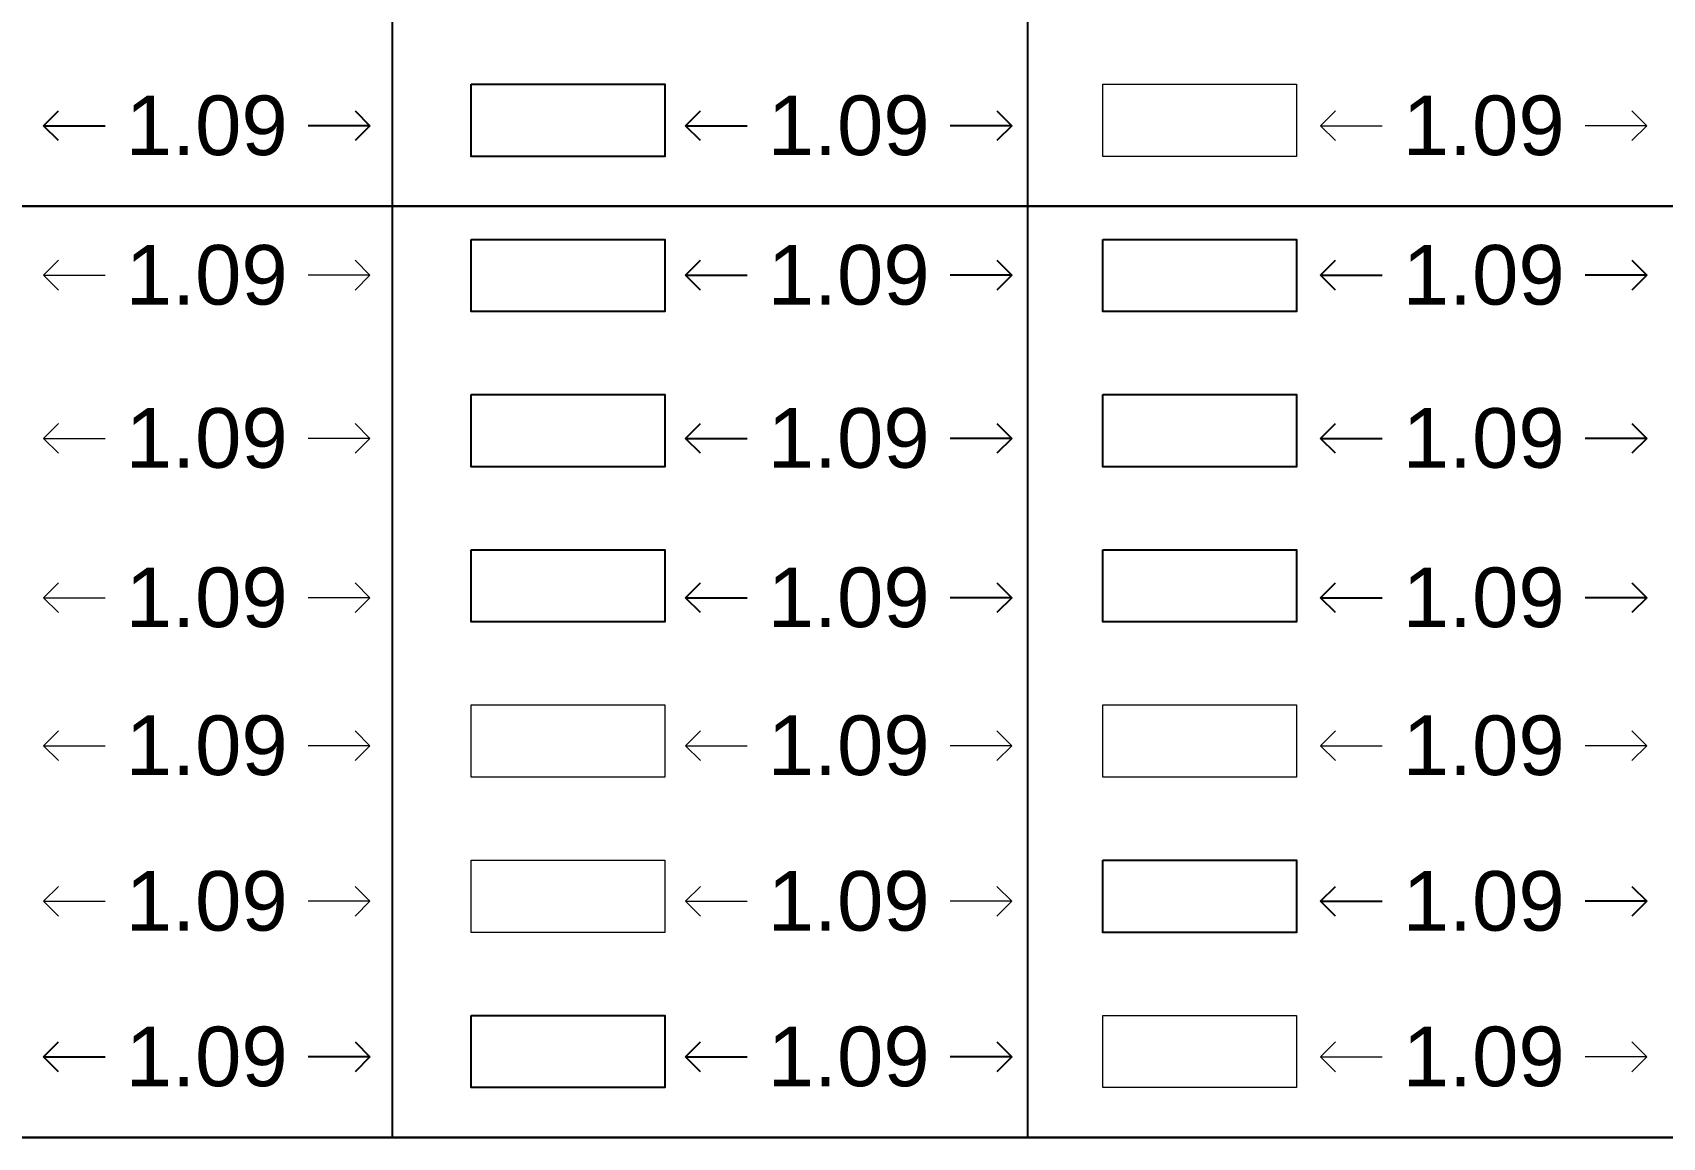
# Model space of a CAD drawing. Header units: metres. Extents: x -9481 to -9285, y 28740 to 57552.
# Drawn here: x -9452.65 to -9447.18, y 28762.92 to 28766.63 of the extents above; entities that cross this region are included whole.
import ezdxf

# ---------------------------------------------------------------- set-up
doc = ezdxf.new("R2010")
doc.units = ezdxf.units.M
doc.header["$PDMODE"] = 34
doc.header["$PDSIZE"] = -15
for name, color, linetype, lineweight in [('BLK_1_FLR_2_REGULAR_ROOM_1', 7, 'Continuous', 0), ('BLK_1_FLR_2_REGULAR_ROOM_2', 7, 'Continuous', 0), ('BLK_1_FLR_2_REGULAR_ROOM_3', 7, 'Continuous', 0), ('BLK_1_FLR_2_REGULAR_ROOM_4', 7, 'Continuous', 0), ('BLK_1_FLR_2_REGULAR_ROOM_5', 7, 'Continuous', 0), ('BLK_1_FLR_3_REGULAR_ROOM', 7, 'Continuous', 0), ('BLK_1_FLR_3_REGULAR_ROOM_5', 7, 'Continuous', 0), ('BLK_1_FLR_4_REGULAR_ROOM_4', 7, 'Continuous', 0), ('BLK_1_FLR_4_REGULAR_ROOM_6', 7, 'Continuous', 0), ('PLAN', 7, 'Continuous', 40)]:
    doc.layers.add(name, color=color, linetype=linetype, lineweight=lineweight)
for name, color, linetype, plot in [('BLK_1_FLR_2_REGULAR_ROOM_6', 7, 'Continuous', False), ('BLK_1_FLR_3_REGULAR_ROOM_2', 7, 'Continuous', False), ('BLK_1_FLR_3_REGULAR_ROOM_3', 7, 'Continuous', False), ('BLK_1_FLR_3_REGULAR_ROOM_6', 7, 'Continuous', False), ('BLK_1_FLR_4_REGULAR_ROOM_1', 7, 'Continuous', False), ('BLK_1_FLR_4_REGULAR_ROOM_2', 7, 'Continuous', False), ('BLK_1_FLR_4_REGULAR_ROOM_3', 7, 'Continuous', False), ('BLK_1_FLR_4_REGULAR_ROOM_5', 7, 'Continuous', False)]:
    doc.layers.add(name, color=color, linetype=linetype, plot=plot)
doc.layers.add('BLK_1_FLR_3_REGULAR_ROOM_1', color=7, linetype='Continuous')
doc.styles.add('Arial', font='arial.ttf', dxfattribs={"height": 0.2})
doc.styles.add('style2', font='arial.ttf', dxfattribs={"height": 0.3})
doc.dimstyles.new('INT DIM', dxfattribs={"dimtxt": 0.3, "dimasz": 0.1, "dimexe": 0.18, "dimexo": 0.0625, "dimgap": 0.09, "dimtad": 0, "dimzin": 0, "dimdsep": 46, "dimtxsty": 'style2', "dimblk": 'OPEN90', "dimcen": 0.09, "dimse1": 1, "dimse2": 1, "dimclrd": 250, "dimclrt": 256, "dimadec": 0, "dimazin": 0, "dimtfac": 1, "dimtofl": 0, "dimtmove": 0, "dimatfit": 3, "dimfxl": 0.18, "dimtolj": 1, "dimtzin": 0, "dimlwd": -1, "dimarcsym": 0})

# ---------------------------------------------------------------- blocks, each defined once
blk = doc.blocks.new('_Open90')
at = {"layer": 'PLAN', "color": 0, "lineweight": -2}
for p, q in [((0, 0), (-1, 0)), ((-0.5, 0.5), (0, 0)), ((0, 0), (-0.5, -0.5))]:
    blk.add_line(p, q, dxfattribs=at)
blk = doc.blocks.new('*D85')
at = {"layer": 'BLK_1_FLR_2_REGULAR_ROOM_6', "color": 250, "transparency": 16777216}
for p, q in [((-9452.5093, 28766.3191), (-9452.4024, 28766.3191)), ((-9451.6143, 28766.3191), (-9451.7213, 28766.3191))]:
    blk.add_line(p, q, dxfattribs=at)
at = {"layer": 'Defpoints', "color": 0, "transparency": 16777216}
for p in [(-9452.6093, 28766.4391), (-9451.5143, 28766.4391), (-9451.5143, 28766.3191)]:
    blk.add_point(p, dxfattribs=at)
at = {"layer": 'BLK_1_FLR_2_REGULAR_ROOM_6', "color": 250, "transparency": 16777216, "xscale": 0.1, "yscale": 0.1, "zscale": 0.1, "rotation": 180}
blk.add_blockref('_Open90', (-9452.6093, 28766.3191), dxfattribs=at)
at = {"layer": 'BLK_1_FLR_2_REGULAR_ROOM_6', "color": 250, "transparency": 16777216, "xscale": 0.1, "yscale": 0.1, "zscale": 0.1}
blk.add_blockref('_Open90', (-9451.5143, 28766.3191), dxfattribs=at)
at = {"layer": 'BLK_1_FLR_2_REGULAR_ROOM_6', "transparency": 16777216, "insert": (-9452.0618, 28766.3191), "char_height": 0.2, "attachment_point": 5, "style": 'Arial', "bg_fill": 3, "box_fill_scale": 1.1, "bg_fill_color": 256, "bg_fill_true_color": 13158600, "bg_fill_transparency": 0}
blk.add_mtext('\\A1;1.09', dxfattribs=at)
blk = doc.blocks.new('*D86')
at = {"layer": 'BLK_1_FLR_3_REGULAR_ROOM_6', "color": 250, "transparency": 16777216}
for p, q in [((-9450.3558, 28766.3191), (-9450.2489, 28766.3191)), ((-9449.4608, 28766.3191), (-9449.5678, 28766.3191))]:
    blk.add_line(p, q, dxfattribs=at)
at = {"layer": 'Defpoints', "color": 0, "transparency": 16777216}
for p in [(-9450.4558, 28766.4391), (-9449.3608, 28766.4391), (-9449.3608, 28766.3191)]:
    blk.add_point(p, dxfattribs=at)
at = {"layer": 'BLK_1_FLR_3_REGULAR_ROOM_6', "color": 250, "transparency": 16777216, "xscale": 0.1, "yscale": 0.1, "zscale": 0.1, "rotation": 180}
blk.add_blockref('_Open90', (-9450.4558, 28766.3191), dxfattribs=at)
at = {"layer": 'BLK_1_FLR_3_REGULAR_ROOM_6', "color": 250, "transparency": 16777216, "xscale": 0.1, "yscale": 0.1, "zscale": 0.1}
blk.add_blockref('_Open90', (-9449.3608, 28766.3191), dxfattribs=at)
at = {"layer": 'BLK_1_FLR_3_REGULAR_ROOM_6', "transparency": 16777216, "insert": (-9449.9083, 28766.3191), "char_height": 0.2, "attachment_point": 5, "style": 'Arial', "bg_fill": 3, "box_fill_scale": 1.1, "bg_fill_color": 256, "bg_fill_true_color": 13158600, "bg_fill_transparency": 0}
blk.add_mtext('\\A1;1.09', dxfattribs=at)
blk = doc.blocks.new('*D87')
at = {"layer": 'BLK_1_FLR_4_REGULAR_ROOM_6', "color": 250, "transparency": 16777216}
for p, q in [((-9448.2254, 28766.3191), (-9448.1184, 28766.3191)), ((-9447.3304, 28766.3191), (-9447.4373, 28766.3191))]:
    blk.add_line(p, q, dxfattribs=at)
at = {"layer": 'Defpoints', "color": 0, "transparency": 16777216}
for p in [(-9448.3254, 28766.4391), (-9447.2304, 28766.4391), (-9447.2304, 28766.3191)]:
    blk.add_point(p, dxfattribs=at)
at = {"layer": 'BLK_1_FLR_4_REGULAR_ROOM_6', "color": 250, "transparency": 16777216, "xscale": 0.1, "yscale": 0.1, "zscale": 0.1, "rotation": 180}
blk.add_blockref('_Open90', (-9448.3254, 28766.3191), dxfattribs=at)
at = {"layer": 'BLK_1_FLR_4_REGULAR_ROOM_6', "color": 250, "transparency": 16777216, "xscale": 0.1, "yscale": 0.1, "zscale": 0.1}
blk.add_blockref('_Open90', (-9447.2304, 28766.3191), dxfattribs=at)
at = {"layer": 'BLK_1_FLR_4_REGULAR_ROOM_6', "transparency": 16777216, "insert": (-9447.7779, 28766.3191), "char_height": 0.2, "attachment_point": 5, "style": 'Arial', "bg_fill": 3, "box_fill_scale": 1.1, "bg_fill_color": 256, "bg_fill_true_color": 13158600, "bg_fill_transparency": 0}
blk.add_mtext('\\A1;1.09', dxfattribs=at)
blk = doc.blocks.new('*D90')
at = {"layer": 'BLK_1_FLR_2_REGULAR_ROOM_1', "color": 250, "transparency": 16777216}
for p, q in [((-9452.5093, 28765.8176), (-9452.4024, 28765.8176)), ((-9451.6143, 28765.8176), (-9451.7213, 28765.8176))]:
    blk.add_line(p, q, dxfattribs=at)
at = {"layer": 'Defpoints', "color": 0, "transparency": 16777216}
for p in [(-9452.6093, 28765.9377), (-9451.5143, 28765.9377), (-9451.5143, 28765.8176)]:
    blk.add_point(p, dxfattribs=at)
at = {"layer": 'BLK_1_FLR_2_REGULAR_ROOM_1', "color": 250, "transparency": 16777216, "xscale": 0.1, "yscale": 0.1, "zscale": 0.1, "rotation": 180}
blk.add_blockref('_Open90', (-9452.6093, 28765.8176), dxfattribs=at)
at = {"layer": 'BLK_1_FLR_2_REGULAR_ROOM_1', "color": 250, "transparency": 16777216, "xscale": 0.1, "yscale": 0.1, "zscale": 0.1}
blk.add_blockref('_Open90', (-9451.5143, 28765.8176), dxfattribs=at)
at = {"layer": 'BLK_1_FLR_2_REGULAR_ROOM_1', "transparency": 16777216, "insert": (-9452.0618, 28765.8176), "char_height": 0.2, "attachment_point": 5, "style": 'Arial', "bg_fill": 3, "box_fill_scale": 1.1, "bg_fill_color": 256, "bg_fill_true_color": 13158600, "bg_fill_transparency": 0}
blk.add_mtext('\\A1;1.09', dxfattribs=at)
blk = doc.blocks.new('*D91')
at = {"layer": 'BLK_1_FLR_3_REGULAR_ROOM_1', "color": 250, "transparency": 16777216}
for p, q in [((-9450.3558, 28765.8176), (-9450.2489, 28765.8176)), ((-9449.4608, 28765.8176), (-9449.5678, 28765.8176))]:
    blk.add_line(p, q, dxfattribs=at)
at = {"layer": 'Defpoints', "color": 0, "transparency": 16777216}
for p in [(-9450.4558, 28765.9377), (-9449.3608, 28765.9377), (-9449.3608, 28765.8176)]:
    blk.add_point(p, dxfattribs=at)
at = {"layer": 'BLK_1_FLR_3_REGULAR_ROOM_1', "color": 250, "transparency": 16777216, "xscale": 0.1, "yscale": 0.1, "zscale": 0.1, "rotation": 180}
blk.add_blockref('_Open90', (-9450.4558, 28765.8176), dxfattribs=at)
at = {"layer": 'BLK_1_FLR_3_REGULAR_ROOM_1', "color": 250, "transparency": 16777216, "xscale": 0.1, "yscale": 0.1, "zscale": 0.1}
blk.add_blockref('_Open90', (-9449.3608, 28765.8176), dxfattribs=at)
at = {"layer": 'BLK_1_FLR_3_REGULAR_ROOM_1', "transparency": 16777216, "insert": (-9449.9083, 28765.8176), "char_height": 0.2, "attachment_point": 5, "style": 'Arial', "bg_fill": 3, "box_fill_scale": 1.1, "bg_fill_color": 256, "bg_fill_true_color": 13158600, "bg_fill_transparency": 0}
blk.add_mtext('\\A1;1.09', dxfattribs=at)
blk = doc.blocks.new('*D92')
at = {"layer": 'BLK_1_FLR_4_REGULAR_ROOM_1', "color": 250, "transparency": 16777216}
for p, q in [((-9448.2254, 28765.8176), (-9448.1184, 28765.8176)), ((-9447.3304, 28765.8176), (-9447.4373, 28765.8176))]:
    blk.add_line(p, q, dxfattribs=at)
at = {"layer": 'Defpoints', "color": 0, "transparency": 16777216}
for p in [(-9448.3254, 28765.9377), (-9447.2304, 28765.9377), (-9447.2304, 28765.8176)]:
    blk.add_point(p, dxfattribs=at)
at = {"layer": 'BLK_1_FLR_4_REGULAR_ROOM_1', "color": 250, "transparency": 16777216, "xscale": 0.1, "yscale": 0.1, "zscale": 0.1, "rotation": 180}
blk.add_blockref('_Open90', (-9448.3254, 28765.8176), dxfattribs=at)
at = {"layer": 'BLK_1_FLR_4_REGULAR_ROOM_1', "color": 250, "transparency": 16777216, "xscale": 0.1, "yscale": 0.1, "zscale": 0.1}
blk.add_blockref('_Open90', (-9447.2304, 28765.8176), dxfattribs=at)
at = {"layer": 'BLK_1_FLR_4_REGULAR_ROOM_1', "transparency": 16777216, "insert": (-9447.7779, 28765.8176), "char_height": 0.2, "attachment_point": 5, "style": 'Arial', "bg_fill": 3, "box_fill_scale": 1.1, "bg_fill_color": 256, "bg_fill_true_color": 13158600, "bg_fill_transparency": 0}
blk.add_mtext('\\A1;1.09', dxfattribs=at)
blk = doc.blocks.new('*D95')
at = {"layer": 'BLK_1_FLR_2_REGULAR_ROOM_2', "color": 250, "transparency": 16777216}
for p, q in [((-9452.5093, 28765.2702), (-9452.4024, 28765.2702)), ((-9451.6143, 28765.2702), (-9451.7213, 28765.2702))]:
    blk.add_line(p, q, dxfattribs=at)
at = {"layer": 'Defpoints', "color": 0, "transparency": 16777216}
for p in [(-9452.6093, 28765.3903), (-9451.5143, 28765.3903), (-9451.5143, 28765.2702)]:
    blk.add_point(p, dxfattribs=at)
at = {"layer": 'BLK_1_FLR_2_REGULAR_ROOM_2', "color": 250, "transparency": 16777216, "xscale": 0.1, "yscale": 0.1, "zscale": 0.1, "rotation": 180}
blk.add_blockref('_Open90', (-9452.6093, 28765.2702), dxfattribs=at)
at = {"layer": 'BLK_1_FLR_2_REGULAR_ROOM_2', "color": 250, "transparency": 16777216, "xscale": 0.1, "yscale": 0.1, "zscale": 0.1}
blk.add_blockref('_Open90', (-9451.5143, 28765.2702), dxfattribs=at)
at = {"layer": 'BLK_1_FLR_2_REGULAR_ROOM_2', "transparency": 16777216, "insert": (-9452.0618, 28765.2702), "char_height": 0.2, "attachment_point": 5, "style": 'Arial', "bg_fill": 3, "box_fill_scale": 1.1, "bg_fill_color": 256, "bg_fill_true_color": 13158600, "bg_fill_transparency": 0}
blk.add_mtext('\\A1;1.09', dxfattribs=at)
blk = doc.blocks.new('*D96')
at = {"layer": 'BLK_1_FLR_3_REGULAR_ROOM_2', "color": 250, "transparency": 16777216}
for p, q in [((-9450.3558, 28765.2702), (-9450.2489, 28765.2702)), ((-9449.4608, 28765.2702), (-9449.5678, 28765.2702))]:
    blk.add_line(p, q, dxfattribs=at)
at = {"layer": 'Defpoints', "color": 0, "transparency": 16777216}
for p in [(-9450.4558, 28765.3903), (-9449.3608, 28765.3903), (-9449.3608, 28765.2702)]:
    blk.add_point(p, dxfattribs=at)
at = {"layer": 'BLK_1_FLR_3_REGULAR_ROOM_2', "color": 250, "transparency": 16777216, "xscale": 0.1, "yscale": 0.1, "zscale": 0.1, "rotation": 180}
blk.add_blockref('_Open90', (-9450.4558, 28765.2702), dxfattribs=at)
at = {"layer": 'BLK_1_FLR_3_REGULAR_ROOM_2', "color": 250, "transparency": 16777216, "xscale": 0.1, "yscale": 0.1, "zscale": 0.1}
blk.add_blockref('_Open90', (-9449.3608, 28765.2702), dxfattribs=at)
at = {"layer": 'BLK_1_FLR_3_REGULAR_ROOM_2', "transparency": 16777216, "insert": (-9449.9083, 28765.2702), "char_height": 0.2, "attachment_point": 5, "style": 'Arial', "bg_fill": 3, "box_fill_scale": 1.1, "bg_fill_color": 256, "bg_fill_true_color": 13158600, "bg_fill_transparency": 0}
blk.add_mtext('\\A1;1.09', dxfattribs=at)
blk = doc.blocks.new('*D97')
at = {"layer": 'BLK_1_FLR_4_REGULAR_ROOM_2', "color": 250, "transparency": 16777216}
for p, q in [((-9448.2254, 28765.2702), (-9448.1184, 28765.2702)), ((-9447.3304, 28765.2702), (-9447.4373, 28765.2702))]:
    blk.add_line(p, q, dxfattribs=at)
at = {"layer": 'Defpoints', "color": 0, "transparency": 16777216}
for p in [(-9448.3254, 28765.3903), (-9447.2304, 28765.3903), (-9447.2304, 28765.2702)]:
    blk.add_point(p, dxfattribs=at)
at = {"layer": 'BLK_1_FLR_4_REGULAR_ROOM_2', "color": 250, "transparency": 16777216, "xscale": 0.1, "yscale": 0.1, "zscale": 0.1, "rotation": 180}
blk.add_blockref('_Open90', (-9448.3254, 28765.2702), dxfattribs=at)
at = {"layer": 'BLK_1_FLR_4_REGULAR_ROOM_2', "color": 250, "transparency": 16777216, "xscale": 0.1, "yscale": 0.1, "zscale": 0.1}
blk.add_blockref('_Open90', (-9447.2304, 28765.2702), dxfattribs=at)
at = {"layer": 'BLK_1_FLR_4_REGULAR_ROOM_2', "transparency": 16777216, "insert": (-9447.7779, 28765.2702), "char_height": 0.2, "attachment_point": 5, "style": 'Arial', "bg_fill": 3, "box_fill_scale": 1.1, "bg_fill_color": 256, "bg_fill_true_color": 13158600, "bg_fill_transparency": 0}
blk.add_mtext('\\A1;1.09', dxfattribs=at)
blk = doc.blocks.new('*D100')
at = {"layer": 'BLK_1_FLR_2_REGULAR_ROOM_3', "color": 250, "transparency": 16777216}
for p, q in [((-9452.5093, 28764.7355), (-9452.4024, 28764.7355)), ((-9451.6143, 28764.7355), (-9451.7213, 28764.7355))]:
    blk.add_line(p, q, dxfattribs=at)
at = {"layer": 'Defpoints', "color": 0, "transparency": 16777216}
for p in [(-9452.6093, 28764.8556), (-9451.5143, 28764.8556), (-9451.5143, 28764.7355)]:
    blk.add_point(p, dxfattribs=at)
at = {"layer": 'BLK_1_FLR_2_REGULAR_ROOM_3', "color": 250, "transparency": 16777216, "xscale": 0.1, "yscale": 0.1, "zscale": 0.1, "rotation": 180}
blk.add_blockref('_Open90', (-9452.6093, 28764.7355), dxfattribs=at)
at = {"layer": 'BLK_1_FLR_2_REGULAR_ROOM_3', "color": 250, "transparency": 16777216, "xscale": 0.1, "yscale": 0.1, "zscale": 0.1}
blk.add_blockref('_Open90', (-9451.5143, 28764.7355), dxfattribs=at)
at = {"layer": 'BLK_1_FLR_2_REGULAR_ROOM_3', "transparency": 16777216, "insert": (-9452.0618, 28764.7355), "char_height": 0.2, "attachment_point": 5, "style": 'Arial', "bg_fill": 3, "box_fill_scale": 1.1, "bg_fill_color": 256, "bg_fill_true_color": 13158600, "bg_fill_transparency": 0}
blk.add_mtext('\\A1;1.09', dxfattribs=at)
blk = doc.blocks.new('*D101')
at = {"layer": 'BLK_1_FLR_3_REGULAR_ROOM_3', "color": 250, "transparency": 16777216}
for p, q in [((-9450.3558, 28764.7355), (-9450.2489, 28764.7355)), ((-9449.4608, 28764.7355), (-9449.5678, 28764.7355))]:
    blk.add_line(p, q, dxfattribs=at)
at = {"layer": 'Defpoints', "color": 0, "transparency": 16777216}
for p in [(-9450.4558, 28764.8556), (-9449.3608, 28764.8556), (-9449.3608, 28764.7355)]:
    blk.add_point(p, dxfattribs=at)
at = {"layer": 'BLK_1_FLR_3_REGULAR_ROOM_3', "color": 250, "transparency": 16777216, "xscale": 0.1, "yscale": 0.1, "zscale": 0.1, "rotation": 180}
blk.add_blockref('_Open90', (-9450.4558, 28764.7355), dxfattribs=at)
at = {"layer": 'BLK_1_FLR_3_REGULAR_ROOM_3', "color": 250, "transparency": 16777216, "xscale": 0.1, "yscale": 0.1, "zscale": 0.1}
blk.add_blockref('_Open90', (-9449.3608, 28764.7355), dxfattribs=at)
at = {"layer": 'BLK_1_FLR_3_REGULAR_ROOM_3', "transparency": 16777216, "insert": (-9449.9083, 28764.7355), "char_height": 0.2, "attachment_point": 5, "style": 'Arial', "bg_fill": 3, "box_fill_scale": 1.1, "bg_fill_color": 256, "bg_fill_true_color": 13158600, "bg_fill_transparency": 0}
blk.add_mtext('\\A1;1.09', dxfattribs=at)
blk = doc.blocks.new('*D102')
at = {"layer": 'BLK_1_FLR_4_REGULAR_ROOM_3', "color": 250, "transparency": 16777216}
for p, q in [((-9448.2254, 28764.7355), (-9448.1184, 28764.7355)), ((-9447.3304, 28764.7355), (-9447.4373, 28764.7355))]:
    blk.add_line(p, q, dxfattribs=at)
at = {"layer": 'Defpoints', "color": 0, "transparency": 16777216}
for p in [(-9448.3254, 28764.8556), (-9447.2304, 28764.8556), (-9447.2304, 28764.7355)]:
    blk.add_point(p, dxfattribs=at)
at = {"layer": 'BLK_1_FLR_4_REGULAR_ROOM_3', "color": 250, "transparency": 16777216, "xscale": 0.1, "yscale": 0.1, "zscale": 0.1, "rotation": 180}
blk.add_blockref('_Open90', (-9448.3254, 28764.7355), dxfattribs=at)
at = {"layer": 'BLK_1_FLR_4_REGULAR_ROOM_3', "color": 250, "transparency": 16777216, "xscale": 0.1, "yscale": 0.1, "zscale": 0.1}
blk.add_blockref('_Open90', (-9447.2304, 28764.7355), dxfattribs=at)
at = {"layer": 'BLK_1_FLR_4_REGULAR_ROOM_3', "transparency": 16777216, "insert": (-9447.7779, 28764.7355), "char_height": 0.2, "attachment_point": 5, "style": 'Arial', "bg_fill": 3, "box_fill_scale": 1.1, "bg_fill_color": 256, "bg_fill_true_color": 13158600, "bg_fill_transparency": 0}
blk.add_mtext('\\A1;1.09', dxfattribs=at)
blk = doc.blocks.new('*D105')
at = {"layer": 'BLK_1_FLR_2_REGULAR_ROOM_4', "color": 250, "transparency": 16777216}
for p, q in [((-9452.5093, 28764.2391), (-9452.4024, 28764.2391)), ((-9451.6143, 28764.2391), (-9451.7213, 28764.2391))]:
    blk.add_line(p, q, dxfattribs=at)
at = {"layer": 'Defpoints', "color": 0, "transparency": 16777216}
for p in [(-9452.6093, 28764.3591), (-9451.5143, 28764.3591), (-9451.5143, 28764.2391)]:
    blk.add_point(p, dxfattribs=at)
at = {"layer": 'BLK_1_FLR_2_REGULAR_ROOM_4', "color": 250, "transparency": 16777216, "xscale": 0.1, "yscale": 0.1, "zscale": 0.1, "rotation": 180}
blk.add_blockref('_Open90', (-9452.6093, 28764.2391), dxfattribs=at)
at = {"layer": 'BLK_1_FLR_2_REGULAR_ROOM_4', "color": 250, "transparency": 16777216, "xscale": 0.1, "yscale": 0.1, "zscale": 0.1}
blk.add_blockref('_Open90', (-9451.5143, 28764.2391), dxfattribs=at)
at = {"layer": 'BLK_1_FLR_2_REGULAR_ROOM_4', "transparency": 16777216, "insert": (-9452.0618, 28764.2391), "char_height": 0.2, "attachment_point": 5, "style": 'Arial', "bg_fill": 3, "box_fill_scale": 1.1, "bg_fill_color": 256, "bg_fill_true_color": 13158600, "bg_fill_transparency": 0}
blk.add_mtext('\\A1;1.09', dxfattribs=at)
blk = doc.blocks.new('*D106')
at = {"layer": 'BLK_1_FLR_3_REGULAR_ROOM', "color": 250, "transparency": 16777216}
for p, q in [((-9450.3558, 28764.2391), (-9450.2489, 28764.2391)), ((-9449.4608, 28764.2391), (-9449.5678, 28764.2391))]:
    blk.add_line(p, q, dxfattribs=at)
at = {"layer": 'Defpoints', "color": 0, "transparency": 16777216}
for p in [(-9450.4558, 28764.3591), (-9449.3608, 28764.3591), (-9449.3608, 28764.2391)]:
    blk.add_point(p, dxfattribs=at)
at = {"layer": 'BLK_1_FLR_3_REGULAR_ROOM', "color": 250, "transparency": 16777216, "xscale": 0.1, "yscale": 0.1, "zscale": 0.1, "rotation": 180}
blk.add_blockref('_Open90', (-9450.4558, 28764.2391), dxfattribs=at)
at = {"layer": 'BLK_1_FLR_3_REGULAR_ROOM', "color": 250, "transparency": 16777216, "xscale": 0.1, "yscale": 0.1, "zscale": 0.1}
blk.add_blockref('_Open90', (-9449.3608, 28764.2391), dxfattribs=at)
at = {"layer": 'BLK_1_FLR_3_REGULAR_ROOM', "transparency": 16777216, "insert": (-9449.9083, 28764.2391), "char_height": 0.2, "attachment_point": 5, "style": 'Arial', "bg_fill": 3, "box_fill_scale": 1.1, "bg_fill_color": 256, "bg_fill_true_color": 13158600, "bg_fill_transparency": 0}
blk.add_mtext('\\A1;1.09', dxfattribs=at)
blk = doc.blocks.new('*D107')
at = {"layer": 'BLK_1_FLR_4_REGULAR_ROOM_4', "color": 250, "transparency": 16777216}
for p, q in [((-9448.2254, 28764.2391), (-9448.1184, 28764.2391)), ((-9447.3304, 28764.2391), (-9447.4373, 28764.2391))]:
    blk.add_line(p, q, dxfattribs=at)
at = {"layer": 'Defpoints', "color": 0, "transparency": 16777216}
for p in [(-9448.3254, 28764.3591), (-9447.2304, 28764.3591), (-9447.2304, 28764.2391)]:
    blk.add_point(p, dxfattribs=at)
at = {"layer": 'BLK_1_FLR_4_REGULAR_ROOM_4', "color": 250, "transparency": 16777216, "xscale": 0.1, "yscale": 0.1, "zscale": 0.1, "rotation": 180}
blk.add_blockref('_Open90', (-9448.3254, 28764.2391), dxfattribs=at)
at = {"layer": 'BLK_1_FLR_4_REGULAR_ROOM_4', "color": 250, "transparency": 16777216, "xscale": 0.1, "yscale": 0.1, "zscale": 0.1}
blk.add_blockref('_Open90', (-9447.2304, 28764.2391), dxfattribs=at)
at = {"layer": 'BLK_1_FLR_4_REGULAR_ROOM_4', "transparency": 16777216, "insert": (-9447.7779, 28764.2391), "char_height": 0.2, "attachment_point": 5, "style": 'Arial', "bg_fill": 3, "box_fill_scale": 1.1, "bg_fill_color": 256, "bg_fill_true_color": 13158600, "bg_fill_transparency": 0}
blk.add_mtext('\\A1;1.09', dxfattribs=at)
blk = doc.blocks.new('*D110')
at = {"layer": 'BLK_1_FLR_2_REGULAR_ROOM_5', "color": 250, "transparency": 16777216}
for p, q in [((-9452.5093, 28763.7171), (-9452.4024, 28763.7171)), ((-9451.6143, 28763.7171), (-9451.7213, 28763.7171))]:
    blk.add_line(p, q, dxfattribs=at)
at = {"layer": 'Defpoints', "color": 0, "transparency": 16777216}
for p in [(-9452.6093, 28763.8372), (-9451.5143, 28763.8372), (-9451.5143, 28763.7171)]:
    blk.add_point(p, dxfattribs=at)
at = {"layer": 'BLK_1_FLR_2_REGULAR_ROOM_5', "color": 250, "transparency": 16777216, "xscale": 0.1, "yscale": 0.1, "zscale": 0.1, "rotation": 180}
blk.add_blockref('_Open90', (-9452.6093, 28763.7171), dxfattribs=at)
at = {"layer": 'BLK_1_FLR_2_REGULAR_ROOM_5', "color": 250, "transparency": 16777216, "xscale": 0.1, "yscale": 0.1, "zscale": 0.1}
blk.add_blockref('_Open90', (-9451.5143, 28763.7171), dxfattribs=at)
at = {"layer": 'BLK_1_FLR_2_REGULAR_ROOM_5', "transparency": 16777216, "insert": (-9452.0618, 28763.7171), "char_height": 0.2, "attachment_point": 5, "style": 'Arial', "bg_fill": 3, "box_fill_scale": 1.1, "bg_fill_color": 256, "bg_fill_true_color": 13158600, "bg_fill_transparency": 0}
blk.add_mtext('\\A1;1.09', dxfattribs=at)
blk = doc.blocks.new('*D111')
at = {"layer": 'BLK_1_FLR_3_REGULAR_ROOM_5', "color": 250, "transparency": 16777216}
for p, q in [((-9450.3558, 28763.7171), (-9450.2489, 28763.7171)), ((-9449.4608, 28763.7171), (-9449.5678, 28763.7171))]:
    blk.add_line(p, q, dxfattribs=at)
at = {"layer": 'Defpoints', "color": 0, "transparency": 16777216}
for p in [(-9450.4558, 28763.8372), (-9449.3608, 28763.8372), (-9449.3608, 28763.7171)]:
    blk.add_point(p, dxfattribs=at)
at = {"layer": 'BLK_1_FLR_3_REGULAR_ROOM_5', "color": 250, "transparency": 16777216, "xscale": 0.1, "yscale": 0.1, "zscale": 0.1, "rotation": 180}
blk.add_blockref('_Open90', (-9450.4558, 28763.7171), dxfattribs=at)
at = {"layer": 'BLK_1_FLR_3_REGULAR_ROOM_5', "color": 250, "transparency": 16777216, "xscale": 0.1, "yscale": 0.1, "zscale": 0.1}
blk.add_blockref('_Open90', (-9449.3608, 28763.7171), dxfattribs=at)
at = {"layer": 'BLK_1_FLR_3_REGULAR_ROOM_5', "transparency": 16777216, "insert": (-9449.9083, 28763.7171), "char_height": 0.2, "attachment_point": 5, "style": 'Arial', "bg_fill": 3, "box_fill_scale": 1.1, "bg_fill_color": 256, "bg_fill_true_color": 13158600, "bg_fill_transparency": 0}
blk.add_mtext('\\A1;1.09', dxfattribs=at)
blk = doc.blocks.new('*D112')
at = {"layer": 'BLK_1_FLR_4_REGULAR_ROOM_5', "color": 250, "transparency": 16777216}
for p, q in [((-9448.2254, 28763.7171), (-9448.1184, 28763.7171)), ((-9447.3304, 28763.7171), (-9447.4373, 28763.7171))]:
    blk.add_line(p, q, dxfattribs=at)
at = {"layer": 'Defpoints', "color": 0, "transparency": 16777216}
for p in [(-9448.3254, 28763.8372), (-9447.2304, 28763.8372), (-9447.2304, 28763.7171)]:
    blk.add_point(p, dxfattribs=at)
at = {"layer": 'BLK_1_FLR_4_REGULAR_ROOM_5', "color": 250, "transparency": 16777216, "xscale": 0.1, "yscale": 0.1, "zscale": 0.1, "rotation": 180}
blk.add_blockref('_Open90', (-9448.3254, 28763.7171), dxfattribs=at)
at = {"layer": 'BLK_1_FLR_4_REGULAR_ROOM_5', "color": 250, "transparency": 16777216, "xscale": 0.1, "yscale": 0.1, "zscale": 0.1}
blk.add_blockref('_Open90', (-9447.2304, 28763.7171), dxfattribs=at)
at = {"layer": 'BLK_1_FLR_4_REGULAR_ROOM_5', "transparency": 16777216, "insert": (-9447.7779, 28763.7171), "char_height": 0.2, "attachment_point": 5, "style": 'Arial', "bg_fill": 3, "box_fill_scale": 1.1, "bg_fill_color": 256, "bg_fill_true_color": 13158600, "bg_fill_transparency": 0}
blk.add_mtext('\\A1;1.09', dxfattribs=at)
blk = doc.blocks.new('*D115')
at = {"layer": 'BLK_1_FLR_2_REGULAR_ROOM_6', "color": 250, "transparency": 16777216}
for p, q in [((-9452.5093, 28763.1952), (-9452.4024, 28763.1952)), ((-9451.6143, 28763.1952), (-9451.7213, 28763.1952))]:
    blk.add_line(p, q, dxfattribs=at)
at = {"layer": 'Defpoints', "color": 0, "transparency": 16777216}
for p in [(-9452.6093, 28763.3153), (-9451.5143, 28763.3153), (-9451.5143, 28763.1952)]:
    blk.add_point(p, dxfattribs=at)
at = {"layer": 'BLK_1_FLR_2_REGULAR_ROOM_6', "color": 250, "transparency": 16777216, "xscale": 0.1, "yscale": 0.1, "zscale": 0.1, "rotation": 180}
blk.add_blockref('_Open90', (-9452.6093, 28763.1952), dxfattribs=at)
at = {"layer": 'BLK_1_FLR_2_REGULAR_ROOM_6', "color": 250, "transparency": 16777216, "xscale": 0.1, "yscale": 0.1, "zscale": 0.1}
blk.add_blockref('_Open90', (-9451.5143, 28763.1952), dxfattribs=at)
at = {"layer": 'BLK_1_FLR_2_REGULAR_ROOM_6', "transparency": 16777216, "insert": (-9452.0618, 28763.1952), "char_height": 0.2, "attachment_point": 5, "style": 'Arial', "bg_fill": 3, "box_fill_scale": 1.1, "bg_fill_color": 256, "bg_fill_true_color": 13158600, "bg_fill_transparency": 0}
blk.add_mtext('\\A1;1.09', dxfattribs=at)
blk = doc.blocks.new('*D116')
at = {"layer": 'BLK_1_FLR_3_REGULAR_ROOM_6', "color": 250, "transparency": 16777216}
for p, q in [((-9450.3558, 28763.1952), (-9450.2489, 28763.1952)), ((-9449.4608, 28763.1952), (-9449.5678, 28763.1952))]:
    blk.add_line(p, q, dxfattribs=at)
at = {"layer": 'Defpoints', "color": 0, "transparency": 16777216}
for p in [(-9450.4558, 28763.3153), (-9449.3608, 28763.3153), (-9449.3608, 28763.1952)]:
    blk.add_point(p, dxfattribs=at)
at = {"layer": 'BLK_1_FLR_3_REGULAR_ROOM_6', "color": 250, "transparency": 16777216, "xscale": 0.1, "yscale": 0.1, "zscale": 0.1, "rotation": 180}
blk.add_blockref('_Open90', (-9450.4558, 28763.1952), dxfattribs=at)
at = {"layer": 'BLK_1_FLR_3_REGULAR_ROOM_6', "color": 250, "transparency": 16777216, "xscale": 0.1, "yscale": 0.1, "zscale": 0.1}
blk.add_blockref('_Open90', (-9449.3608, 28763.1952), dxfattribs=at)
at = {"layer": 'BLK_1_FLR_3_REGULAR_ROOM_6', "transparency": 16777216, "insert": (-9449.9083, 28763.1952), "char_height": 0.2, "attachment_point": 5, "style": 'Arial', "bg_fill": 3, "box_fill_scale": 1.1, "bg_fill_color": 256, "bg_fill_true_color": 13158600, "bg_fill_transparency": 0}
blk.add_mtext('\\A1;1.09', dxfattribs=at)
blk = doc.blocks.new('*D117')
at = {"layer": 'BLK_1_FLR_4_REGULAR_ROOM_6', "color": 250, "transparency": 16777216}
for p, q in [((-9448.2254, 28763.1952), (-9448.1184, 28763.1952)), ((-9447.3304, 28763.1952), (-9447.4373, 28763.1952))]:
    blk.add_line(p, q, dxfattribs=at)
at = {"layer": 'Defpoints', "color": 0, "transparency": 16777216}
for p in [(-9448.3254, 28763.3153), (-9447.2304, 28763.3153), (-9447.2304, 28763.1952)]:
    blk.add_point(p, dxfattribs=at)
at = {"layer": 'BLK_1_FLR_4_REGULAR_ROOM_6', "color": 250, "transparency": 16777216, "xscale": 0.1, "yscale": 0.1, "zscale": 0.1, "rotation": 180}
blk.add_blockref('_Open90', (-9448.3254, 28763.1952), dxfattribs=at)
at = {"layer": 'BLK_1_FLR_4_REGULAR_ROOM_6', "color": 250, "transparency": 16777216, "xscale": 0.1, "yscale": 0.1, "zscale": 0.1}
blk.add_blockref('_Open90', (-9447.2304, 28763.1952), dxfattribs=at)
at = {"layer": 'BLK_1_FLR_4_REGULAR_ROOM_6', "transparency": 16777216, "insert": (-9447.7779, 28763.1952), "char_height": 0.2, "attachment_point": 5, "style": 'Arial', "bg_fill": 3, "box_fill_scale": 1.1, "bg_fill_color": 256, "bg_fill_true_color": 13158600, "bg_fill_transparency": 0}
blk.add_mtext('\\A1;1.09', dxfattribs=at)

msp = doc.modelspace()

# ---------------------------------------------------------------- linework, layer by layer
for p, q in [((-9449.3086, 28769.1727), (-9449.3086, 28766.0488)), ((-9451.4401, 28768.652), (-9451.4401, 28766.0488)), ((-9451.4401, 28766.0488), (-9451.4401, 28765.5282)), ((-9449.3086, 28766.0488), (-9449.3086, 28765.5282)), ((-9449.3086, 28766.0488), (-9449.3086, 28762.9249)), ((-9451.4401, 28765.5282), (-9451.4401, 28762.9249))]:
    msp.add_line(p, q)
for points in [[(-9442.23, 28768.652), (-9442.23, 28766.0488), (-9461.7318, 28766.0488)], [(-9461.7318, 28766.0488), (-9442.23, 28766.0488), (-9442.23, 28765.5282)], [(-9442.23, 28765.5282), (-9442.23, 28762.9249), (-9461.7318, 28762.9249)], [(-9461.7318, 28762.9249), (-9442.23, 28762.9249), (-9442.23, 28762.4043), (-9461.7318, 28762.4043)]]:
    msp.add_lwpolyline(points)
at = {"layer": 'BLK_1_FLR_3_REGULAR_ROOM', "color": 2}
msp.add_lwpolyline([(-9451.1743, 28764.3757), (-9450.5251, 28764.3757), (-9450.5251, 28764.1336), (-9451.1743, 28764.1336)], close=True, dxfattribs=at)
at = {"layer": 'BLK_1_FLR_3_REGULAR_ROOM_1', "color": 2}
msp.add_lwpolyline([(-9451.1743, 28765.9377), (-9450.5251, 28765.9377), (-9450.5251, 28765.6955), (-9451.1743, 28765.6955)], close=True, dxfattribs=at)
at = {"layer": 'BLK_1_FLR_3_REGULAR_ROOM_2', "color": 2}
msp.add_lwpolyline([(-9451.1743, 28765.417), (-9450.5251, 28765.417), (-9450.5251, 28765.1749), (-9451.1743, 28765.1749)], close=True, dxfattribs=at)
at = {"layer": 'BLK_1_FLR_3_REGULAR_ROOM_3', "color": 2}
msp.add_lwpolyline([(-9451.1743, 28764.8964), (-9450.5251, 28764.8964), (-9450.5251, 28764.6542), (-9451.1743, 28764.6542)], close=True, dxfattribs=at)
at = {"layer": 'BLK_1_FLR_3_REGULAR_ROOM_5', "color": 2}
msp.add_lwpolyline([(-9451.1743, 28763.8551), (-9450.5251, 28763.8551), (-9450.5251, 28763.6129), (-9451.1743, 28763.6129)], close=True, dxfattribs=at)
at = {"layer": 'BLK_1_FLR_3_REGULAR_ROOM_6', "color": 1}
msp.add_lwpolyline([(-9451.1743, 28766.4583), (-9450.5251, 28766.4583), (-9450.5251, 28766.2162), (-9451.1743, 28766.2162)], close=True, dxfattribs=at)
at = {"layer": 'BLK_1_FLR_3_REGULAR_ROOM_6', "color": 2}
msp.add_lwpolyline([(-9451.1743, 28763.3344), (-9450.5251, 28763.3344), (-9450.5251, 28763.0923), (-9451.1743, 28763.0923)], close=True, dxfattribs=at)
at = {"layer": 'BLK_1_FLR_4_REGULAR_ROOM_1', "color": 2}
msp.add_lwpolyline([(-9449.0552, 28765.9377), (-9448.406, 28765.9377), (-9448.406, 28765.6955), (-9449.0552, 28765.6955)], close=True, dxfattribs=at)
at = {"layer": 'BLK_1_FLR_4_REGULAR_ROOM_2', "color": 2}
msp.add_lwpolyline([(-9449.0552, 28765.417), (-9448.406, 28765.417), (-9448.406, 28765.1749), (-9449.0552, 28765.1749)], close=True, dxfattribs=at)
at = {"layer": 'BLK_1_FLR_4_REGULAR_ROOM_3', "color": 2}
msp.add_lwpolyline([(-9449.0552, 28764.8964), (-9448.406, 28764.8964), (-9448.406, 28764.6542), (-9449.0552, 28764.6542)], close=True, dxfattribs=at)
at = {"layer": 'BLK_1_FLR_4_REGULAR_ROOM_4', "color": 2}
msp.add_lwpolyline([(-9449.0552, 28764.3757), (-9448.406, 28764.3757), (-9448.406, 28764.1336), (-9449.0552, 28764.1336)], close=True, dxfattribs=at)
at = {"layer": 'BLK_1_FLR_4_REGULAR_ROOM_5', "color": 2}
msp.add_lwpolyline([(-9449.0552, 28763.8551), (-9448.406, 28763.8551), (-9448.406, 28763.6129), (-9449.0552, 28763.6129)], close=True, dxfattribs=at)
at = {"layer": 'BLK_1_FLR_4_REGULAR_ROOM_6', "color": 1}
msp.add_lwpolyline([(-9449.0552, 28766.4583), (-9448.406, 28766.4583), (-9448.406, 28766.2162), (-9449.0552, 28766.2162)], close=True, dxfattribs=at)
at = {"layer": 'BLK_1_FLR_4_REGULAR_ROOM_6', "color": 2}
msp.add_lwpolyline([(-9449.0552, 28763.3344), (-9448.406, 28763.3344), (-9448.406, 28763.0923), (-9449.0552, 28763.0923)], close=True, dxfattribs=at)

# ---------------------------------------------------------------- next in the draw order: dimensions: what is measured, and where the dimension line sits
at = {"layer": 'BLK_1_FLR_2_REGULAR_ROOM_1', "color": 2}
dim = msp.add_linear_dim(base=(-9451.51435, 28765.8176), p1=(-9452.60932, 28765.93767), p2=(-9451.51435, 28765.93767), dimstyle='INT DIM', override={"dimtxt": 0.2, "dimtxsty": 'Arial', "dimfxl": 0.125, "dimtfill": 1, "dimtfillclr": 7, "dimarcsym": 1}, dxfattribs=at)
dim.commit()
dim.dimension.update_dxf_attribs({"geometry": '*D90', "text_midpoint": (-9452.06184, 28765.8176)})
at = {"layer": 'BLK_1_FLR_2_REGULAR_ROOM_2', "color": 2}
dim = msp.add_linear_dim(base=(-9451.51435, 28765.27018), p1=(-9452.60932, 28765.39026), p2=(-9451.51435, 28765.39026), dimstyle='INT DIM', override={"dimtxt": 0.2, "dimtxsty": 'Arial', "dimfxl": 0.125, "dimtfill": 1, "dimtfillclr": 7, "dimarcsym": 1}, dxfattribs=at)
dim.commit()
dim.dimension.update_dxf_attribs({"geometry": '*D95', "text_midpoint": (-9452.06184, 28765.27018)})
at = {"layer": 'BLK_1_FLR_2_REGULAR_ROOM_3', "color": 2}
dim = msp.add_linear_dim(base=(-9451.51435, 28764.73553), p1=(-9452.60932, 28764.85561), p2=(-9451.51435, 28764.85561), dimstyle='INT DIM', override={"dimtxt": 0.2, "dimtxsty": 'Arial', "dimfxl": 0.125, "dimtfill": 1, "dimtfillclr": 7, "dimarcsym": 1}, dxfattribs=at)
dim.commit()
dim.dimension.update_dxf_attribs({"geometry": '*D100', "text_midpoint": (-9452.06184, 28764.73553)})
at = {"layer": 'BLK_1_FLR_2_REGULAR_ROOM_4', "color": 2}
dim = msp.add_linear_dim(base=(-9451.51435, 28764.23905), p1=(-9452.60932, 28764.35913), p2=(-9451.51435, 28764.35913), dimstyle='INT DIM', override={"dimtxt": 0.2, "dimtxsty": 'Arial', "dimfxl": 0.125, "dimtfill": 1, "dimtfillclr": 7, "dimarcsym": 1}, dxfattribs=at)
dim.commit()
dim.dimension.update_dxf_attribs({"geometry": '*D105', "text_midpoint": (-9452.06184, 28764.23905)})
at = {"layer": 'BLK_1_FLR_2_REGULAR_ROOM_5', "color": 2}
dim = msp.add_linear_dim(base=(-9451.51435, 28763.7171), p1=(-9452.60932, 28763.83718), p2=(-9451.51435, 28763.83718), dimstyle='INT DIM', override={"dimtxt": 0.2, "dimtxsty": 'Arial', "dimfxl": 0.125, "dimtfill": 1, "dimtfillclr": 7, "dimarcsym": 1}, dxfattribs=at)
dim.commit()
dim.dimension.update_dxf_attribs({"geometry": '*D110', "text_midpoint": (-9452.06184, 28763.7171)})
at = {"layer": 'BLK_1_FLR_2_REGULAR_ROOM_6', "color": 1}
dim = msp.add_linear_dim(base=(-9451.51435, 28766.31907), p1=(-9452.60932, 28766.43914), p2=(-9451.51435, 28766.43914), dimstyle='INT DIM', override={"dimtxt": 0.2, "dimtxsty": 'Arial', "dimfxl": 0.125, "dimtfill": 1, "dimtfillclr": 7, "dimarcsym": 1}, dxfattribs=at)
dim.commit()
dim.dimension.update_dxf_attribs({"geometry": '*D85', "text_midpoint": (-9452.06184, 28766.31907)})
at = {"layer": 'BLK_1_FLR_2_REGULAR_ROOM_6', "color": 2}
dim = msp.add_linear_dim(base=(-9451.51435, 28763.19519), p1=(-9452.60932, 28763.31526), p2=(-9451.51435, 28763.31526), dimstyle='INT DIM', override={"dimtxt": 0.2, "dimtxsty": 'Arial', "dimfxl": 0.125, "dimtfill": 1, "dimtfillclr": 7, "dimarcsym": 1}, dxfattribs=at)
dim.commit()
dim.dimension.update_dxf_attribs({"geometry": '*D115', "text_midpoint": (-9452.06184, 28763.19519)})
at = {"layer": 'BLK_1_FLR_3_REGULAR_ROOM', "color": 2}
dim = msp.add_linear_dim(base=(-9449.36082, 28764.23905), p1=(-9450.4558, 28764.35913), p2=(-9449.36082, 28764.35913), dimstyle='INT DIM', override={"dimtxt": 0.2, "dimtxsty": 'Arial', "dimfxl": 0.125, "dimtfill": 1, "dimtfillclr": 7, "dimarcsym": 1}, dxfattribs=at)
dim.commit()
dim.dimension.update_dxf_attribs({"geometry": '*D106', "text_midpoint": (-9449.90831, 28764.23905)})
at = {"layer": 'BLK_1_FLR_3_REGULAR_ROOM_1', "color": 2}
dim = msp.add_linear_dim(base=(-9449.36082, 28765.8176), p1=(-9450.4558, 28765.93767), p2=(-9449.36082, 28765.93767), dimstyle='INT DIM', override={"dimtxt": 0.2, "dimtxsty": 'Arial', "dimfxl": 0.125, "dimtfill": 1, "dimtfillclr": 7, "dimarcsym": 1}, dxfattribs=at)
dim.commit()
dim.dimension.update_dxf_attribs({"geometry": '*D91', "text_midpoint": (-9449.90831, 28765.8176)})
at = {"layer": 'BLK_1_FLR_3_REGULAR_ROOM_2', "color": 2}
dim = msp.add_linear_dim(base=(-9449.36082, 28765.27018), p1=(-9450.4558, 28765.39026), p2=(-9449.36082, 28765.39026), dimstyle='INT DIM', override={"dimtxt": 0.2, "dimtxsty": 'Arial', "dimfxl": 0.125, "dimtfill": 1, "dimtfillclr": 7, "dimarcsym": 1}, dxfattribs=at)
dim.commit()
dim.dimension.update_dxf_attribs({"geometry": '*D96', "text_midpoint": (-9449.90831, 28765.27018)})
at = {"layer": 'BLK_1_FLR_3_REGULAR_ROOM_3', "color": 2}
dim = msp.add_linear_dim(base=(-9449.36082, 28764.73553), p1=(-9450.4558, 28764.85561), p2=(-9449.36082, 28764.85561), dimstyle='INT DIM', override={"dimtxt": 0.2, "dimtxsty": 'Arial', "dimfxl": 0.125, "dimtfill": 1, "dimtfillclr": 7, "dimarcsym": 1}, dxfattribs=at)
dim.commit()
dim.dimension.update_dxf_attribs({"geometry": '*D101', "text_midpoint": (-9449.90831, 28764.73553)})
at = {"layer": 'BLK_1_FLR_3_REGULAR_ROOM_5', "color": 2}
dim = msp.add_linear_dim(base=(-9449.36082, 28763.7171), p1=(-9450.4558, 28763.83718), p2=(-9449.36082, 28763.83718), dimstyle='INT DIM', override={"dimtxt": 0.2, "dimtxsty": 'Arial', "dimfxl": 0.125, "dimtfill": 1, "dimtfillclr": 7, "dimarcsym": 1}, dxfattribs=at)
dim.commit()
dim.dimension.update_dxf_attribs({"geometry": '*D111', "text_midpoint": (-9449.90831, 28763.7171)})
at = {"layer": 'BLK_1_FLR_3_REGULAR_ROOM_6', "color": 1}
dim = msp.add_linear_dim(base=(-9449.36082, 28766.31907), p1=(-9450.4558, 28766.43914), p2=(-9449.36082, 28766.43914), dimstyle='INT DIM', override={"dimtxt": 0.2, "dimtxsty": 'Arial', "dimfxl": 0.125, "dimtfill": 1, "dimtfillclr": 7, "dimarcsym": 1}, dxfattribs=at)
dim.commit()
dim.dimension.update_dxf_attribs({"geometry": '*D86', "text_midpoint": (-9449.90831, 28766.31907)})
at = {"layer": 'BLK_1_FLR_3_REGULAR_ROOM_6', "color": 2}
dim = msp.add_linear_dim(base=(-9449.36082, 28763.19519), p1=(-9450.4558, 28763.31526), p2=(-9449.36082, 28763.31526), dimstyle='INT DIM', override={"dimtxt": 0.2, "dimtxsty": 'Arial', "dimfxl": 0.125, "dimtfill": 1, "dimtfillclr": 7, "dimarcsym": 1}, dxfattribs=at)
dim.commit()
dim.dimension.update_dxf_attribs({"geometry": '*D116', "text_midpoint": (-9449.90831, 28763.19519)})
at = {"layer": 'BLK_1_FLR_4_REGULAR_ROOM_1', "color": 2}
dim = msp.add_linear_dim(base=(-9447.23039, 28765.8176), p1=(-9448.32537, 28765.93767), p2=(-9447.23039, 28765.93767), dimstyle='INT DIM', override={"dimtxt": 0.2, "dimtxsty": 'Arial', "dimfxl": 0.125, "dimtfill": 1, "dimtfillclr": 7, "dimarcsym": 1}, dxfattribs=at)
dim.commit()
dim.dimension.update_dxf_attribs({"geometry": '*D92', "text_midpoint": (-9447.77788, 28765.8176)})
at = {"layer": 'BLK_1_FLR_4_REGULAR_ROOM_2', "color": 2}
dim = msp.add_linear_dim(base=(-9447.23039, 28765.27018), p1=(-9448.32537, 28765.39026), p2=(-9447.23039, 28765.39026), dimstyle='INT DIM', override={"dimtxt": 0.2, "dimtxsty": 'Arial', "dimfxl": 0.125, "dimtfill": 1, "dimtfillclr": 7, "dimarcsym": 1}, dxfattribs=at)
dim.commit()
dim.dimension.update_dxf_attribs({"geometry": '*D97', "text_midpoint": (-9447.77788, 28765.27018)})
at = {"layer": 'BLK_1_FLR_4_REGULAR_ROOM_3', "color": 2}
dim = msp.add_linear_dim(base=(-9447.23039, 28764.73553), p1=(-9448.32537, 28764.85561), p2=(-9447.23039, 28764.85561), dimstyle='INT DIM', override={"dimtxt": 0.2, "dimtxsty": 'Arial', "dimfxl": 0.125, "dimtfill": 1, "dimtfillclr": 7, "dimarcsym": 1}, dxfattribs=at)
dim.commit()
dim.dimension.update_dxf_attribs({"geometry": '*D102', "text_midpoint": (-9447.77788, 28764.73553)})
at = {"layer": 'BLK_1_FLR_4_REGULAR_ROOM_4', "color": 2}
dim = msp.add_linear_dim(base=(-9447.23039, 28764.23905), p1=(-9448.32537, 28764.35913), p2=(-9447.23039, 28764.35913), dimstyle='INT DIM', override={"dimtxt": 0.2, "dimtxsty": 'Arial', "dimfxl": 0.125, "dimtfill": 1, "dimtfillclr": 7, "dimarcsym": 1}, dxfattribs=at)
dim.commit()
dim.dimension.update_dxf_attribs({"geometry": '*D107', "text_midpoint": (-9447.77788, 28764.23905)})
at = {"layer": 'BLK_1_FLR_4_REGULAR_ROOM_5', "color": 2}
dim = msp.add_linear_dim(base=(-9447.23039, 28763.7171), p1=(-9448.32537, 28763.83718), p2=(-9447.23039, 28763.83718), dimstyle='INT DIM', override={"dimtxt": 0.2, "dimtxsty": 'Arial', "dimfxl": 0.125, "dimtfill": 1, "dimtfillclr": 7, "dimarcsym": 1}, dxfattribs=at)
dim.commit()
dim.dimension.update_dxf_attribs({"geometry": '*D112', "text_midpoint": (-9447.77788, 28763.7171)})
at = {"layer": 'BLK_1_FLR_4_REGULAR_ROOM_6', "color": 1}
dim = msp.add_linear_dim(base=(-9447.23039, 28766.31907), p1=(-9448.32537, 28766.43914), p2=(-9447.23039, 28766.43914), dimstyle='INT DIM', override={"dimtxt": 0.2, "dimtxsty": 'Arial', "dimfxl": 0.125, "dimtfill": 1, "dimtfillclr": 7, "dimarcsym": 1}, dxfattribs=at)
dim.commit()
dim.dimension.update_dxf_attribs({"geometry": '*D87', "text_midpoint": (-9447.77788, 28766.31907)})
at = {"layer": 'BLK_1_FLR_4_REGULAR_ROOM_6', "color": 2}
dim = msp.add_linear_dim(base=(-9447.23039, 28763.19519), p1=(-9448.32537, 28763.31526), p2=(-9447.23039, 28763.31526), dimstyle='INT DIM', override={"dimtxt": 0.2, "dimtxsty": 'Arial', "dimfxl": 0.125, "dimtfill": 1, "dimtfillclr": 7, "dimarcsym": 1}, dxfattribs=at)
dim.commit()
dim.dimension.update_dxf_attribs({"geometry": '*D117', "text_midpoint": (-9447.77788, 28763.19519)})

doc.saveas('drawing.dxf')
